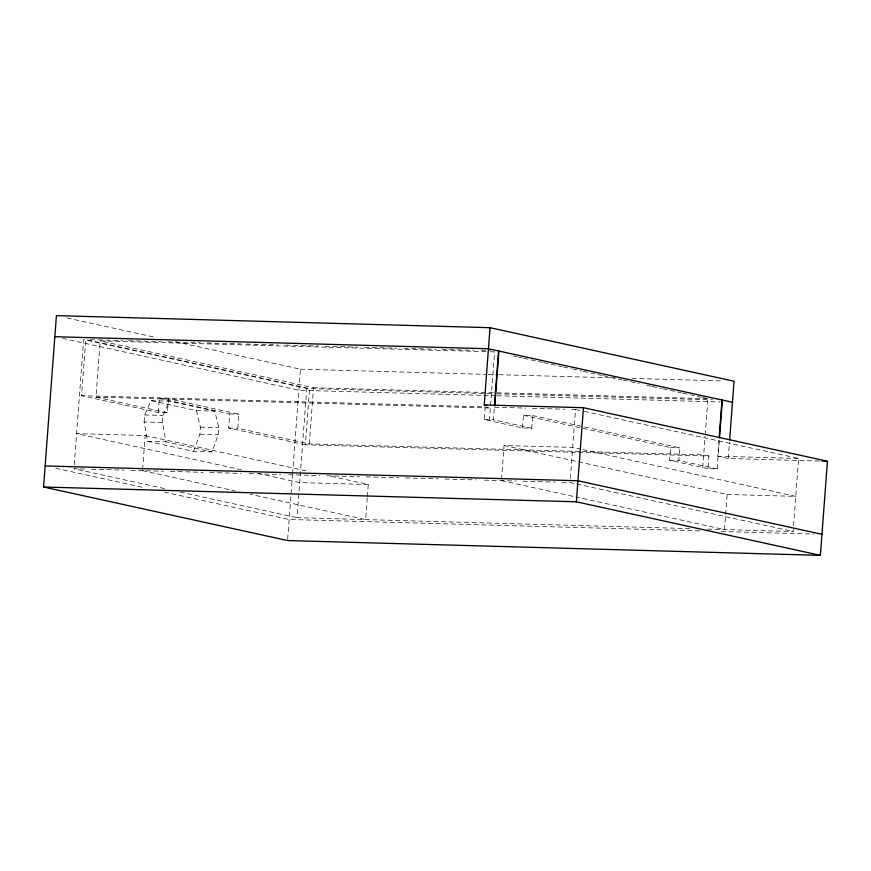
<?xml version="1.0" encoding="UTF-8"?>
<svg xmlns="http://www.w3.org/2000/svg" width="871" height="871" viewBox="0 0 871 871"><rect width="100%" height="100%" fill="white"/><g stroke="black" fill="none" stroke-linecap="round" stroke-linejoin="round"><path stroke-width="0.65" stroke-dasharray="4.36 3.27" d="M74.264 464.7L83.681 339.516L306.766 388.477L495.588 393.79M158.25 412.527L159.306 398.472L168.484 398.733L167.428 412.778L158.25 412.527L81.558 395.695L85.783 339.505L309.564 388.618L305.34 444.809L708.94 456.023L707.992 468.663L717.181 468.914L719.413 439.224M167.428 412.778L95.973 397.1L100.198 340.909L489.164 351.721M144.107 421.967L144.64 414.944L151.129 400.671L169.507 401.183L214.821 411.134L218.784 427.694L218.251 434.716L212.001 451.897L193.634 451.396L147.613 441.292L144.107 421.967L162.485 422.468L165.991 441.804L212.001 451.897M142.659 469.295L145.196 435.533L76.604 433.627L241.267 469.763M162.485 422.468L163.008 415.445L169.507 401.183M193.634 451.396L199.884 434.204L200.406 427.182L196.443 410.622L151.129 400.671M305.34 444.809L228.659 427.977L229.715 413.932L159.306 398.472M708.94 456.023L703.714 454.869L309.303 443.916L237.848 428.227L238.904 414.182L168.484 398.733M287.648 539.236L292.482 475.065M292.58 473.715L300.441 369.195L175.79 341.835M689.832 528.61L297.055 517.701L306.766 388.477M309.303 443.916L313.527 387.726L100.198 340.909M367.268 497.994L365.646 519.606L250.119 494.249M367.377 496.644L368.291 484.494L328.454 475.751M522.546 427.966L523.493 415.325L532.682 415.576L531.735 428.216L522.546 427.966L484.2 419.55L485.158 406.909L81.558 395.695M489.437 420.693L494.608 351.873L490.525 351.753M531.735 428.216L493.389 419.8L494.303 407.661M501.544 479.268L504.08 445.506L572.683 447.411L580.641 449.153M570.342 478.473L575.535 409.49L571.485 409.37M707.992 468.663L669.647 460.247L670.594 447.607L523.493 415.325M717.181 468.914L678.836 460.498L679.783 447.857L532.682 415.576M702.755 467.509L705.118 436.142M705.216 434.803L707.938 398.689L702.636 397.524M819.295 461.02L728.232 458.494L717.78 456.197L718.989 440.149M728.232 458.494L729.441 442.435M504.08 445.506L727.176 494.467L724.53 529.579L575.807 496.938M707.502 529.1L793.133 531.484L798.62 458.44L582.166 410.938M90.464 339.701L122.441 340.528M128.462 340.757L161.026 341.672M167.809 341.857L200.384 342.76M207.167 342.945L241.093 343.893M246.515 344.045L277.729 344.905M285.873 345.134L318.438 346.037M325.221 346.233L357.785 347.137M364.568 347.322L396.73 348.15M403.926 348.411L436.099 349.238M441.924 349.467L474.118 350.294M481.271 350.567L490.776 350.828M300.441 369.195L486.66 374.367M488.021 374.399L497.537 374.672M498.887 374.704L615.786 377.949M632.096 378.406L723.17 380.932M313.527 387.726L495.773 392.788M497.134 392.832L707.938 398.689M496.949 393.823L712.848 399.822M495.947 395.739L298.851 390.262L62.81 338.46M497.308 395.772L720.23 401.967M494.684 407.236L525.681 408.096M532.41 408.292L564.756 409.185M95.973 397.1L490.384 408.053L486.464 407.193M196.443 410.622L214.821 411.134M484.2 419.55L493.389 419.8M229.715 413.932L238.904 414.182M144.64 414.944L163.008 415.445M200.406 427.182L218.784 427.694M228.659 427.977L237.848 428.227M199.884 434.204L218.251 434.716M670.594 447.607L679.783 447.857M717.78 456.197L798.62 458.44M147.613 441.292L165.991 441.804M669.647 460.247L678.836 460.498M84.835 469.044L73.97 468.74L165.588 488.849M91.629 469.229L124.248 470.144M131.042 470.329L163.661 471.233M170.466 471.418L203.085 472.332M209.878 472.518L241.136 473.389M249.291 473.617L280.549 474.477M288.704 474.706L319.962 475.577M326.756 475.762L359.375 476.677M366.168 476.862L398.787 477.765M405.581 477.95L438.2 478.865M445.005 479.05L476.263 479.921M484.418 480.15L516.242 481.032M522.959 481.217L555.241 482.109M561.882 482.294L570.037 482.523L575.35 483.688M368.291 484.494L299.689 482.588L258.524 473.552M727.176 494.467L795.767 496.372L581.97 449.447M699.631 530.885L289.139 519.486L164.488 492.126M721.373 531.495L813.808 534.065M513.161 355.945L517.134 356.816M518.452 357.099L522.437 357.981M523.754 358.264L542.306 362.336M543.635 362.63L562.187 366.702M563.504 366.996L571.463 368.738M572.78 369.021L582.057 371.057M583.385 371.351L596.635 374.258M597.963 374.552L601.937 375.423M603.255 375.717L621.807 379.789M623.135 380.072L639.031 383.567M646.99 385.309L650.964 386.18M652.281 386.474L661.557 388.51M662.885 388.804L676.136 391.71M677.464 391.994L681.438 392.875M682.755 393.159L696.005 396.065M697.333 396.359L701.307 397.23M575.535 409.49L580.837 410.655M67.045 317.969L155.898 337.469M576.678 483.982L793.133 531.484M501.446 480.618L574.479 496.644M145.196 435.533L308.53 471.374M142.561 470.645L235.508 491.048M180.199 492.05L297.055 517.701M55.744 468.26L144.597 487.76"/><path stroke-width="1.31" d="M490.035 327.692L484.232 404.939L583.45 407.704L827.45 461.249L820.373 555.36L287.55 540.553L43.55 487.009L56.43 315.64L490.035 327.692L734.046 381.237L729.648 439.768M494.51 404.961L498.56 350.98M494.793 405.897L498.909 351.057M820.373 555.36L576.373 501.805L583.45 407.704M719.185 437.471L722.005 400.018M719.511 437.873L722.353 400.094M54.851 336.707L488.457 348.759L732.457 402.304M822.017 461.097L826.089 461.205M45.14 465.941L577.952 480.738L821.963 534.293M43.55 487.009L576.373 501.805M484.232 404.939L486.845 405.516"/></g></svg>
